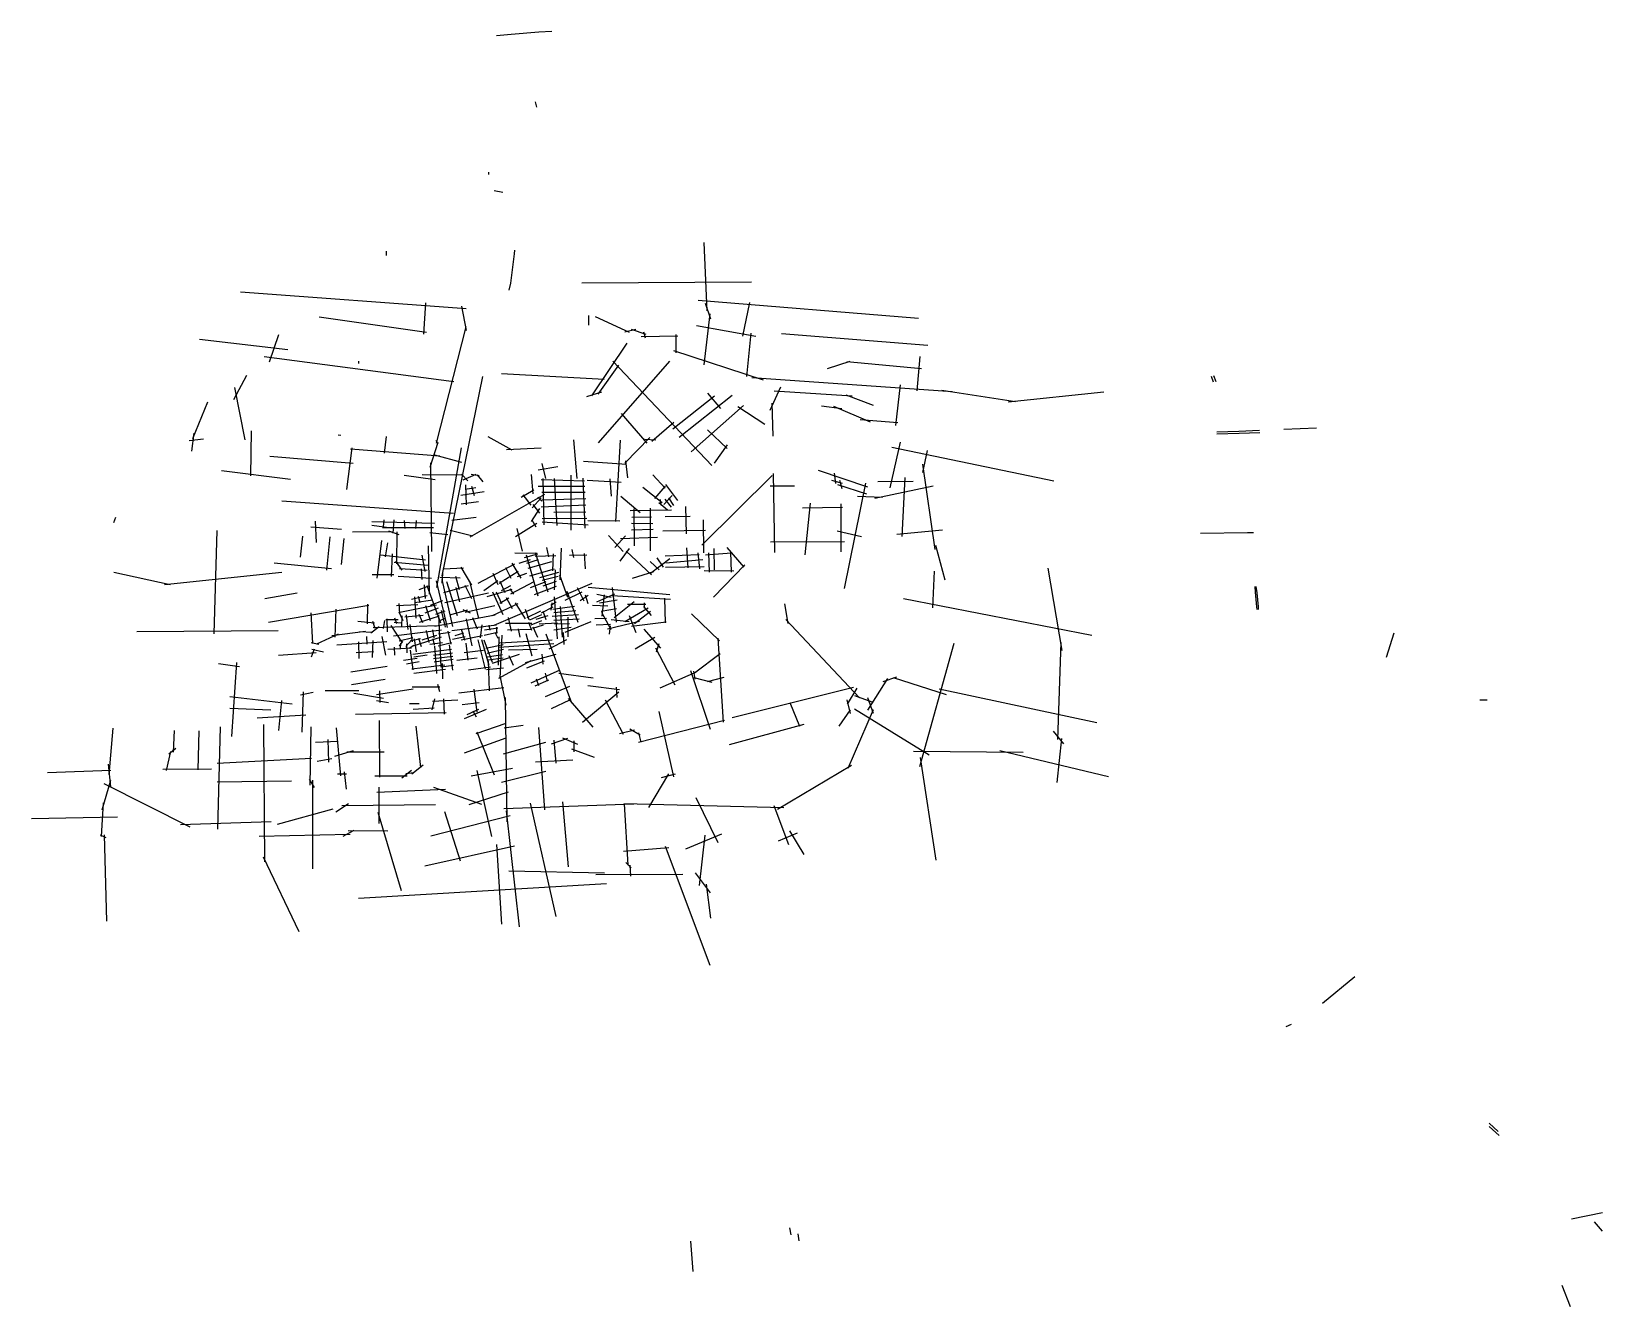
# Model space of a CAD drawing. Header units: inches. Extents: x 10932 to 22220, y -2601 to 6560.
import ezdxf

# ---------------------------------------------------------------- set-up
doc = ezdxf.new("R2010")
doc.units = ezdxf.units.IN
doc.header["$MEASUREMENT"] = 0

msp = doc.modelspace()

# ---------------------------------------------------------------- linework, layer by layer
for points in [[(14577, 6554), (14379, 6538)], [(14671, 6560), (14577, 6554)], [(14379, 6538), (14272, 6528)], [(14551, 6053), (14560, 6016)], [(14217, 5533), (14219, 5549)], [(14256, 5418), (14319, 5406)], [(13481, 4982), (13480, 4950)], [(14403, 4989), (14400, 4962)], [(15762, 5044), (15783, 4552)], [(14400, 4962), (14373, 4752)], [(14373, 4752), (14362, 4702)], [(14885, 4753), (16104, 4761)], [(12433, 4688), (14054, 4569)], [(15722, 4628), (17306, 4499)], [(13751, 4385), (13765, 4609)], [(14021, 4586), (14054, 4411)], [(14936, 4450), (14936, 4519)], [(15765, 4165), (15809, 4532)], [(15773, 4607), (15811, 4495)], [(16042, 4371), (16092, 4613)], [(13000, 4510), (13771, 4399)], [(13841, 3602), (14055, 4438)], [(14982, 4512), (15226, 4399)], [(15194, 4402), (15273, 4420)], [(15240, 4420), (15347, 4384)], [(15711, 4448), (16137, 4371)], [(12140, 4349), (12773, 4275)], [(12643, 4187), (12709, 4382)], [(14957, 3943), (15212, 4321)], [(15312, 4367), (15575, 4374)], [(15329, 4402), (15341, 4358)], [(15562, 4382), (15561, 4250)], [(16072, 4080), (16103, 4392)], [(16320, 4390), (17371, 4306)], [(12604, 4225), (13967, 4044)], [(13282, 4191), (13281, 4173)], [(15005, 3604), (15518, 4190)], [(15108, 4191), (15820, 3442)], [(15545, 4268), (16189, 4058)], [(16651, 4138), (16815, 4192)], [(16791, 4188), (17327, 4139)], [(17315, 4225), (17292, 3977)], [(12477, 4088), (12384, 3912)], [(13883, 2648), (14175, 4080)], [(14309, 4102), (15046, 4062)], [(15003, 3954), (15151, 4162)], [(16107, 4073), (17548, 3972)], [(19408, 4083), (19423, 4043)], [(19443, 4043), (19427, 4085)], [(12390, 4001), (12465, 3626)], [(14922, 3937), (15030, 3971)], [(15788, 3962), (15883, 3850)], [(16239, 3840), (16315, 4006)], [(16269, 3977), (16829, 3941)], [(17173, 4021), (17140, 3728)], [(17472, 3982), (18001, 3901)], [(17950, 3899), (18636, 3970)], [(12092, 3635), (12199, 3899)], [(15541, 3706), (15838, 3943)], [(15586, 3645), (15966, 3946)], [(15671, 3539), (16047, 3873)], [(16006, 3865), (16201, 3739)], [(16260, 3651), (16254, 3889)], [(16607, 3869), (16754, 3850)], [(16693, 3867), (16958, 3756)], [(16782, 3950), (16978, 3875)], [(15168, 3816), (15353, 3602)], [(15388, 3617), (15547, 3753)], [(16886, 3773), (17157, 3751)], [(12065, 3622), (12167, 3634)], [(12085, 3545), (12101, 3673)], [(12510, 3690), (12506, 3367)], [(13136, 3662), (13155, 3660)], [(13480, 3650), (13466, 3531)], [(13853, 3595), (13840, 3620)], [(14210, 3650), (14383, 3554)], [(14827, 3627), (14850, 3349)], [(15162, 3624), (15128, 3039)], [(15194, 3457), (15375, 3642)], [(15339, 3630), (15418, 3626)], [(15788, 3697), (15931, 3564)], [(19606, 3686), (19447, 3680)], [(19448, 3669), (19608, 3674)], [(19754, 3693), (19606, 3686)], [(19608, 3674), (19756, 3679)], [(20165, 3709), (19930, 3701)], [(12644, 3509), (13244, 3458)], [(13234, 3569), (13195, 3268)], [(13225, 3560), (13867, 3512)], [(13851, 3607), (13795, 3428)], [(13827, 3518), (14021, 3465)], [(13844, 2564), (14021, 3569)], [(14345, 3557), (14595, 3569)], [(15930, 3589), (15836, 3457)], [(17172, 3610), (17099, 3280)], [(17114, 3574), (18278, 3331)], [(17367, 3550), (17334, 3391)], [(12298, 3406), (12793, 3343)], [(13799, 3460), (13806, 2824)], [(14572, 3411), (14713, 3435)], [(14599, 3455), (14624, 3347)], [(14897, 3472), (15207, 3450)], [(15199, 3476), (15215, 3353)], [(16585, 3407), (16938, 3288)], [(17334, 3452), (17423, 2837)], [(13610, 3371), (13833, 3341)], [(13740, 3377), (14027, 3374)], [(14021, 3380), (14066, 3332)], [(14033, 3339), (14127, 3379)], [(14047, 3272), (14124, 3283)], [(14058, 3158), (14052, 3303)], [(14092, 3380), (14148, 3369)], [(14094, 3294), (14112, 3226)], [(14135, 3375), (14175, 3324)], [(14536, 3239), (14525, 3377)], [(14573, 3294), (14908, 3294)], [(14595, 3341), (14905, 3332)], [(14606, 3348), (14613, 3015)], [(14688, 3348), (14706, 3011)], [(14806, 3371), (14806, 2978)], [(14909, 2991), (14896, 3350)], [(14924, 3336), (15168, 3322)], [(15087, 3345), (15098, 3221)], [(15325, 3286), (15464, 3176)], [(15396, 3375), (15484, 3278)], [(15411, 3204), (15487, 3293)], [(15488, 3304), (15574, 3190)], [(15749, 2868), (16254, 3369)], [(16238, 3296), (16414, 3296)], [(16260, 3385), (16270, 2817)], [(16680, 3335), (16756, 3314)], [(16698, 3386), (16709, 3313)], [(16722, 3305), (16931, 3237)], [(16738, 3336), (16753, 3277)], [(16772, 2557), (16927, 3314)], [(16992, 3207), (17409, 3296)], [(17012, 3326), (17267, 3328)], [(17207, 3355), (17186, 2931)], [(12730, 3187), (13964, 3098)], [(14016, 3229), (14185, 3254)], [(14020, 3167), (14144, 3184)], [(14083, 2929), (14620, 3236)], [(14450, 3213), (14541, 3266)], [(14461, 3231), (14520, 3157)], [(14594, 3209), (14529, 3137)], [(14535, 3161), (14581, 3100)], [(14571, 3215), (14598, 3185)], [(14599, 3249), (14909, 3250)], [(14599, 3195), (14914, 3204)], [(15166, 3221), (15305, 3103)], [(15439, 3176), (15501, 3124)], [(15449, 3197), (15454, 3156)], [(15476, 3162), (15536, 3226)], [(15482, 3200), (15528, 3141)], [(15508, 3210), (15545, 3155)], [(16491, 2800), (16528, 3170)], [(16748, 3166), (16747, 2822)], [(16867, 3221), (17047, 3215)], [(11524, 3032), (11537, 3071)], [(13464, 3050), (13459, 3000)], [(13536, 3050), (13528, 2956)], [(13953, 3048), (14127, 3071)], [(14583, 3132), (14522, 3040)], [(14527, 3052), (14556, 3001)], [(14593, 3145), (14915, 3158)], [(14602, 3060), (14921, 3063)], [(14686, 3107), (14915, 3109)], [(15234, 3118), (15530, 3122)], [(15245, 3070), (15386, 3072)], [(15259, 3130), (15262, 2864)], [(15376, 3135), (15378, 2828)], [(15485, 3075), (15665, 3077)], [(15632, 3146), (15636, 2950)], [(15758, 3051), (15760, 2814)], [(16471, 3138), (16759, 3141)], [(12244, 2232), (12267, 2975)], [(12939, 3000), (13160, 2983)], [(12971, 3041), (12977, 2889)], [(13238, 2966), (13516, 2968)], [(13377, 3013), (13519, 2993)], [(13378, 3039), (13827, 3026)], [(13453, 2997), (13821, 2997)], [(13497, 2971), (13571, 2946)], [(13556, 2965), (13554, 2734)], [(13610, 3046), (13615, 2988)], [(13696, 3046), (13692, 2989)], [(13794, 2959), (13924, 2946)], [(13940, 2977), (14102, 2935)], [(14410, 2931), (14563, 3027)], [(14418, 2988), (14457, 2825)], [(14601, 3036), (14931, 3014)], [(14929, 3046), (15160, 3043)], [(15078, 2939), (15182, 2823)], [(15124, 2853), (15200, 2935)], [(15242, 3028), (15395, 3025)], [(15244, 2980), (15399, 2984)], [(15468, 2971), (15774, 2978)], [(16721, 2972), (16896, 2932)], [(17150, 2948), (17478, 2980)], [(19331, 2956), (19669, 2959)], [(19669, 2959), (19712, 2960)], [(12880, 2933), (12863, 2782)], [(13076, 2929), (13052, 2690)], [(13175, 2917), (13158, 2730)], [(13446, 2903), (13414, 2633)], [(13489, 2887), (13473, 2785)], [(13782, 2865), (13789, 2516)], [(14633, 2853), (14647, 2786)], [(14738, 2848), (14729, 2621)], [(14815, 2839), (14825, 2780)], [(15161, 2753), (15229, 2846)], [(15163, 2917), (15430, 2927)], [(15204, 2826), (15387, 2657)], [(15639, 2851), (15647, 2706)], [(15834, 2846), (15836, 2693)], [(15929, 2852), (16051, 2710)], [(16241, 2892), (16773, 2896)], [(17427, 2870), (17493, 2620)], [(12675, 2743), (13087, 2701)], [(13439, 2800), (13762, 2764)], [(13524, 2806), (13516, 2643)], [(13537, 2747), (13782, 2726)], [(13548, 2754), (13593, 2690)], [(13737, 2798), (13759, 2679)], [(14016, 2712), (14093, 2582)], [(14142, 2597), (14404, 2736)], [(14382, 2739), (14447, 2632)], [(14405, 2814), (14564, 2812)], [(14435, 2739), (14518, 2766)], [(14475, 2780), (14571, 2808)], [(14486, 2799), (14570, 2506)], [(14492, 2740), (14574, 2766)], [(14500, 2705), (14671, 2752)], [(14550, 2817), (14641, 2535)], [(14550, 2790), (14700, 2796)], [(14681, 2806), (14676, 2684)], [(14797, 2798), (14922, 2800)], [(14902, 2809), (14911, 2700)], [(15376, 2752), (15442, 2691)], [(15380, 2667), (15519, 2773)], [(15425, 2778), (15470, 2711)], [(15484, 2792), (15728, 2801)], [(15487, 2712), (15766, 2715)], [(15489, 2743), (15756, 2766)], [(15720, 2815), (15731, 2700)], [(15775, 2799), (15962, 2813)], [(15796, 2815), (15800, 2676)], [(15832, 2496), (16057, 2728)], [(15953, 2822), (15958, 2674)], [(11524, 2676), (11928, 2586)], [(11887, 2587), (12730, 2676)], [(13379, 2659), (13535, 2659)], [(13566, 2647), (13805, 2631)], [(13576, 2701), (13776, 2689)], [(13732, 2699), (13737, 2622)], [(13922, 2277), (13842, 2614)], [(13867, 2639), (14013, 2635)], [(13885, 2666), (13880, 2596)], [(13880, 2623), (13957, 2285)], [(13892, 2699), (14037, 2706)], [(13913, 2609), (13991, 2365)], [(13979, 2646), (14004, 2551)], [(14080, 2610), (14144, 2342)], [(14181, 2544), (14282, 2616)], [(14246, 2667), (14283, 2586)], [(14256, 2295), (14961, 2596)], [(14291, 2597), (14428, 2682)], [(14298, 2610), (14332, 2529)], [(14338, 2708), (14377, 2631)], [(14375, 2520), (14543, 2607)], [(14424, 2644), (14492, 2669)], [(14512, 2649), (14689, 2699)], [(14518, 2565), (14629, 2608)], [(14585, 2638), (14720, 2675)], [(14600, 2618), (14715, 2646)], [(14609, 2577), (14705, 2610)], [(14689, 2548), (14697, 2691)], [(14726, 2656), (14782, 2496)], [(15251, 2632), (15403, 2681)], [(15766, 2686), (15977, 2684)], [(17417, 2682), (17405, 2418)], [(18234, 2704), (18334, 2113)], [(12608, 2486), (12840, 2526)], [(13663, 2481), (13775, 2507)], [(13697, 2344), (13686, 2497)], [(13711, 2503), (13721, 2457)], [(13718, 2550), (13793, 2579)], [(13764, 2487), (13756, 2585)], [(13772, 2579), (13870, 2311)], [(13895, 2530), (14071, 2579)], [(13901, 2458), (14216, 2527)], [(13982, 2565), (14008, 2462)], [(14045, 2581), (14093, 2485)], [(14206, 2500), (14385, 2554)], [(14244, 2534), (14319, 2372)], [(14271, 2534), (14309, 2451)], [(14296, 2452), (14362, 2490)], [(14310, 2543), (14377, 2579)], [(14389, 2412), (14344, 2490)], [(14369, 2556), (14394, 2517)], [(14545, 2514), (14704, 2575)], [(14688, 2498), (14708, 2196)], [(14766, 2473), (14888, 2534)], [(14779, 2538), (14857, 2317)], [(14852, 2564), (14900, 2470)], [(14874, 2471), (14932, 2510)], [(14910, 2513), (14930, 2451)], [(14931, 2567), (15518, 2514)], [(14993, 2517), (15098, 2495)], [(14994, 2462), (15122, 2520)], [(15047, 2513), (15030, 2358)], [(15105, 2507), (15522, 2480)], [(15134, 2315), (15106, 2565)], [(15480, 2488), (15484, 2312)], [(17197, 2487), (18549, 2222)], [(19720, 2573), (19724, 2531)], [(19724, 2531), (19734, 2426)], [(19737, 2526), (19731, 2572)], [(19747, 2426), (19737, 2526)], [(12634, 2315), (13356, 2438)], [(12938, 2384), (12951, 2162)], [(13114, 2207), (13120, 2409)], [(13346, 2445), (13343, 2305)], [(13555, 2436), (13708, 2443)], [(13571, 2450), (13576, 2376)], [(13571, 2390), (13601, 2329)], [(13579, 2387), (13842, 2441)], [(13683, 2458), (13816, 2476)], [(13714, 2373), (13741, 2314)], [(13760, 2384), (13857, 2418)], [(13762, 2436), (13797, 2329)], [(13798, 2439), (13887, 2471)], [(13838, 2374), (13904, 2397)], [(13876, 2399), (13905, 2281)], [(13938, 2369), (14066, 2405)], [(14030, 2407), (14085, 2384)], [(14047, 2387), (14261, 2436)], [(14244, 2364), (14428, 2451)], [(14406, 2455), (14480, 2341)], [(14479, 2409), (14506, 2334)], [(14493, 2349), (14592, 2397)], [(14596, 2384), (14679, 2425)], [(14606, 2396), (14627, 2334)], [(14663, 2439), (14702, 2463)], [(14666, 2402), (14673, 2454)], [(14677, 2409), (14834, 2432)], [(14685, 2386), (14844, 2400)], [(14731, 2429), (14744, 2209)], [(14962, 2437), (15074, 2433)], [(15014, 2454), (15140, 2476)], [(15025, 2395), (15136, 2413)], [(15028, 2387), (15095, 2263)], [(15118, 2350), (15263, 2464)], [(15195, 2320), (15362, 2419)], [(15213, 2446), (15345, 2445)], [(15265, 2306), (15380, 2396)], [(15387, 2363), (15331, 2428)], [(15333, 2456), (15334, 2417)], [(15675, 2375), (15874, 2182)], [(16342, 2447), (16367, 2306)], [(19734, 2426), (19736, 2408)], [(19748, 2407), (19747, 2426)], [(13276, 2322), (13396, 2310)], [(13371, 2240), (13430, 2286)], [(13381, 2322), (13399, 2274)], [(13388, 2277), (13853, 2291)], [(13461, 2270), (13471, 2327)], [(13479, 2334), (13567, 2336)], [(13491, 2247), (13487, 2341)], [(13515, 2291), (13595, 2168)], [(13534, 2217), (13877, 2262)], [(13538, 2315), (13594, 2310)], [(13540, 2347), (13554, 2307)], [(13594, 2362), (13591, 2280)], [(13614, 2354), (13745, 2367)], [(13624, 2368), (13636, 2264)], [(13650, 2300), (13667, 2174)], [(13720, 2315), (13856, 2358)], [(13814, 2262), (13823, 2203)], [(13829, 2288), (14263, 2369)], [(13857, 2368), (13872, 1993)], [(13860, 2325), (13905, 2344)], [(13951, 2255), (14273, 2297)], [(14020, 2268), (14043, 2186)], [(14056, 2339), (14095, 2145)], [(14100, 2349), (14133, 2268)], [(14168, 2297), (14155, 2204)], [(14187, 2261), (14283, 2275)], [(14218, 2295), (14224, 2259)], [(14274, 2280), (14273, 2234)], [(14338, 2309), (14526, 2308)], [(14352, 2261), (14528, 2265)], [(14357, 2349), (14378, 2252)], [(14428, 2267), (14440, 2207)], [(14502, 2316), (14525, 2258)], [(14512, 2332), (14598, 2370)], [(14522, 2297), (14598, 2329)], [(14533, 2273), (14610, 2296)], [(14571, 2205), (14536, 2279)], [(14558, 2338), (14644, 2364)], [(14579, 2303), (14711, 2312)], [(14673, 2358), (14863, 2370)], [(14684, 2331), (14867, 2339)], [(14686, 2261), (14809, 2280)], [(14690, 2303), (14797, 2306)], [(14767, 2244), (14952, 2321)], [(14786, 2353), (14785, 2211)], [(14979, 2342), (15064, 2345)], [(14988, 2296), (15092, 2301)], [(15071, 2267), (15301, 2324)], [(15085, 2229), (15091, 2290)], [(15098, 2334), (15225, 2320)], [(15226, 2363), (15274, 2242)], [(15242, 2287), (15492, 2318)], [(15331, 2265), (15452, 2130)], [(16351, 2335), (16880, 1772)], [(11688, 2248), (12705, 2255)], [(12941, 2170), (12996, 2157)], [(12982, 2160), (13137, 2233)], [(13091, 2220), (13331, 2251)], [(13126, 2153), (13485, 2178)], [(13281, 2174), (13283, 2054)], [(13289, 2250), (13383, 2244)], [(13338, 2212), (13342, 2158)], [(13385, 2185), (13379, 2063)], [(13448, 2212), (13475, 2078)], [(13574, 2181), (13673, 2206)], [(13576, 2143), (13600, 2179)], [(13584, 2165), (13581, 2122)], [(13621, 2142), (13662, 2187)], [(13627, 2160), (13629, 2095)], [(13646, 2128), (13680, 2150)], [(13652, 2182), (13728, 2199)], [(13668, 2144), (13877, 2210)], [(13681, 2197), (13695, 2104)], [(13712, 2201), (13732, 2141)], [(13739, 2188), (13845, 2223)], [(13767, 2256), (13788, 2170)], [(13793, 2158), (13885, 2170)], [(13815, 2197), (13826, 2150)], [(13855, 2145), (13950, 2170)], [(13857, 2233), (13939, 2243)], [(13923, 2251), (13944, 2159)], [(13960, 1970), (13936, 2152)], [(13958, 2193), (14049, 2212)], [(13976, 2219), (14039, 2240)], [(14019, 2190), (14172, 2221)], [(14052, 2164), (14067, 2042)], [(14140, 2190), (14192, 1978)], [(14165, 2192), (14219, 2008)], [(14183, 2190), (14241, 2029)], [(14184, 2222), (14281, 2243)], [(14196, 2128), (14321, 2156)], [(14262, 2243), (14283, 2200)], [(14290, 2211), (14285, 2006)], [(14289, 2137), (14685, 2163)], [(14312, 2222), (14298, 1911)], [(14298, 2167), (14672, 2188)], [(14483, 2235), (14527, 2073)], [(14628, 2232), (14812, 1736)], [(14652, 2125), (14779, 2191)], [(14751, 2241), (14757, 2155)], [(15269, 2125), (15411, 2207)], [(15439, 2161), (15420, 2100)], [(15903, 1598), (15866, 2201)], [(17559, 2162), (17311, 1277)], [(18328, 2171), (18303, 1473)], [(20721, 2238), (20665, 2061)], [(12706, 2080), (12978, 2098)], [(12945, 2068), (12966, 2125)], [(12947, 2121), (13031, 2102)], [(13264, 2097), (13390, 2105)], [(13493, 2121), (13662, 2132)], [(13537, 2137), (13539, 2079)], [(13604, 2042), (13704, 2057)], [(13627, 2016), (13717, 2033)], [(13674, 1974), (13655, 2115)], [(13673, 2085), (13950, 2121)], [(13680, 2068), (13776, 2081)], [(13820, 2079), (13958, 2096)], [(13820, 2054), (13960, 2071)], [(13824, 2030), (13962, 2050)], [(13828, 2144), (13842, 1948)], [(13989, 2042), (14135, 2059)], [(14041, 2099), (14179, 2115)], [(14205, 2094), (14323, 2122)], [(14209, 2067), (14317, 2083)], [(14213, 2045), (14321, 2060)], [(14214, 2038), (14221, 1822)], [(14245, 2021), (14439, 2085)], [(14290, 1914), (14522, 2040)], [(14359, 2116), (14566, 2123)], [(14362, 2077), (14392, 2008)], [(14481, 2026), (14702, 2086)], [(14492, 1987), (14619, 2039)], [(14598, 2086), (14607, 2014)], [(15416, 2131), (15555, 1866)], [(15695, 1951), (15880, 2090)], [(12275, 2019), (12426, 1998)], [(12372, 1495), (12407, 2026)], [(13226, 1960), (13487, 1999)], [(13665, 1981), (13902, 2010)], [(13678, 1950), (13907, 1978)], [(13876, 1995), (13965, 2008)], [(13882, 2020), (13885, 1909)], [(14072, 1973), (14230, 1996)], [(14201, 1977), (14323, 1988)], [(14296, 1932), (14340, 1719)], [(14522, 1879), (14730, 1973)], [(14623, 1950), (14637, 1892)], [(14720, 1949), (14968, 1917)], [(15449, 1844), (15711, 1959)], [(15667, 1968), (15807, 1548)], [(15689, 1963), (15697, 1906)], [(15690, 1919), (15821, 1886)], [(15790, 1889), (15909, 1921)], [(17050, 1889), (17149, 1923)], [(12866, 1795), (12957, 1814)], [(12876, 1526), (12886, 1815)], [(13043, 1825), (13284, 1826)], [(13232, 1868), (13473, 1906)], [(13412, 1797), (13674, 1838)], [(13433, 1823), (13434, 1740)], [(13667, 1851), (13866, 1851)], [(13848, 1870), (13863, 1819)], [(14002, 1808), (14325, 1847)], [(14110, 1835), (14132, 1669)], [(14550, 1859), (14648, 1902)], [(14558, 1910), (14575, 1860)], [(14625, 1783), (14799, 1855)], [(14892, 1597), (15152, 1815)], [(14928, 1862), (15157, 1833)], [(15141, 1774), (15136, 1848)], [(15967, 1632), (16837, 1848)], [(16862, 1841), (16792, 1727)], [(16942, 1684), (17085, 1912)], [(17122, 1918), (17503, 1796)], [(17454, 1836), (18587, 1595)], [(12356, 1781), (12805, 1730)], [(12357, 1697), (12651, 1685)], [(12728, 1754), (12707, 1538)], [(13248, 1805), (13460, 1770)], [(13412, 1754), (13496, 1740)], [(13649, 1731), (13717, 1732)], [(13675, 1690), (13825, 1700)], [(13811, 1687), (13830, 1765)], [(13812, 1748), (13994, 1757)], [(13900, 1654), (13895, 1765)], [(14027, 1724), (14148, 1740)], [(14336, 1774), (14347, 881)], [(14667, 1696), (14800, 1758)], [(14788, 1768), (14966, 1561)], [(15053, 1758), (15182, 1511)], [(16380, 1739), (16451, 1569)], [(16790, 1758), (16815, 1659)], [(16846, 1788), (16970, 1743)], [(16938, 1775), (16979, 1661)], [(21390, 1755), (21337, 1755)], [(12554, 1629), (12904, 1651)], [(13259, 1656), (13912, 1668)], [(13429, 1609), (13432, 1202)], [(14042, 1625), (14202, 1690)], [(14062, 1653), (14147, 1691)], [(14103, 1678), (14126, 1637)], [(14128, 1516), (14343, 1590)], [(15292, 1455), (15910, 1611)], [(15440, 1673), (15545, 1205)], [(15946, 1438), (16483, 1584)], [(16815, 1687), (16732, 1568)], [(16980, 1686), (16798, 1265)], [(16844, 1693), (17382, 1364)], [(11516, 1555), (11487, 1221)], [(11958, 1538), (11951, 1381)], [(12135, 1535), (12128, 1255)], [(12287, 1565), (12268, 828)], [(12599, 1580), (12606, 593)], [(12939, 1564), (12932, 1146)], [(13061, 1473), (13067, 1310)], [(13121, 1557), (13152, 1211)], [(13729, 1271), (13696, 1568)], [(14042, 1377), (14343, 1486)], [(14132, 1528), (14257, 1218)], [(14328, 1557), (14464, 1575)], [(14574, 1560), (14617, 967)], [(14669, 1442), (14786, 1482)], [(14686, 1469), (14699, 1304)], [(14747, 1484), (14855, 1439)], [(15157, 1515), (15265, 1542)], [(15232, 1550), (15305, 1507)], [(15292, 1521), (15309, 1454)], [(18273, 1534), (18346, 1441)], [(18333, 1479), (18298, 1163)], [(11902, 1250), (11934, 1387)], [(11920, 1370), (11968, 1410)], [(12972, 1455), (13135, 1461)], [(13111, 1353), (13246, 1393)], [(13197, 1384), (13466, 1384)], [(14323, 1370), (14627, 1453)], [(14811, 1406), (14975, 1347)], [(14828, 1464), (14828, 1384)], [(17269, 1390), (18057, 1382)], [(17889, 1395), (18669, 1208)], [(11047, 1236), (11502, 1252)], [(11484, 1296), (11501, 1132)], [(11875, 1259), (12226, 1263)], [(12265, 1304), (12945, 1340)], [(12985, 1317), (13090, 1336)], [(13593, 1197), (13663, 1252)], [(13664, 1227), (13745, 1291)], [(14092, 1212), (14388, 1268)], [(14131, 1251), (14237, 777)], [(14309, 1167), (14628, 1246)], [(14554, 1313), (14822, 1327)], [(16292, 973), (16823, 1288)], [(17316, 1344), (17430, 606)], [(11501, 1178), (11437, 965)], [(11452, 1156), (12069, 845)], [(12267, 1168), (12800, 1177)], [(12926, 1188), (12963, 1128)], [(12950, 1180), (12950, 544)], [(13130, 1227), (13196, 1227)], [(13179, 1241), (13194, 1116)], [(13399, 1212), (13631, 1211)], [(13430, 869), (13430, 1130)], [(13622, 1229), (13679, 1235)], [(13821, 1130), (14166, 1008)], [(15509, 1227), (15365, 985)], [(15458, 1199), (15558, 1226)], [(11447, 1019), (11433, 775)], [(13414, 1094), (13907, 1117)], [(14076, 1006), (14359, 1096)], [(14748, 1025), (14789, 558)], [(15706, 1057), (15863, 733)], [(10932, 906), (11550, 918)], [(12700, 864), (13099, 975)], [(13119, 954), (13209, 1014)], [(13163, 1000), (13835, 1006)], [(13420, 952), (13588, 389)], [(13802, 780), (14371, 927)], [(13899, 955), (14012, 601)], [(14326, 977), (15260, 1012)], [(14342, 960), (14435, 127)], [(14514, 1015), (14699, 201)], [(15187, 1013), (16338, 984)], [(15190, 1012), (15216, 571)], [(16266, 999), (16372, 719)], [(12003, 863), (12653, 885)], [(12568, 778), (13222, 793)], [(13171, 778), (13251, 822)], [(13207, 820), (13492, 816)], [(15633, 688), (15892, 795)], [(16299, 745), (16436, 803)], [(16377, 818), (16480, 648)], [(11425, 789), (11467, 769)], [(11455, 789), (11472, 168)], [(13759, 565), (14402, 708)], [(14272, 718), (14308, 147)], [(15185, 670), (15512, 698)], [(15484, 706), (15806, -149)], [(15769, 785), (15729, 424)], [(12597, 631), (12853, 93)], [(15203, 589), (15241, 552)], [(15230, 571), (15236, 492)], [(14362, 530), (15048, 515)], [(14986, 502), (15611, 505)], [(15701, 516), (15808, 372)], [(13282, 332), (15063, 438)], [(15779, 434), (15811, 189)], [(20440, -233), (20208, -423)], [(19982, -574), (19945, -592)], [(21469, -1342), (21405, -1283)], [(21405, -1307), (21477, -1372)], [(22220, -1928), (21996, -1972)], [(22220, -2058), (22161, -1993)], [(15666, -2131), (15684, -2348)], [(16379, -2036), (16388, -2086)], [(16439, -2078), (16445, -2129)], [(21927, -2447), (21987, -2601)]]:
    msp.add_lwpolyline(points)

doc.saveas('drawing.dxf')
